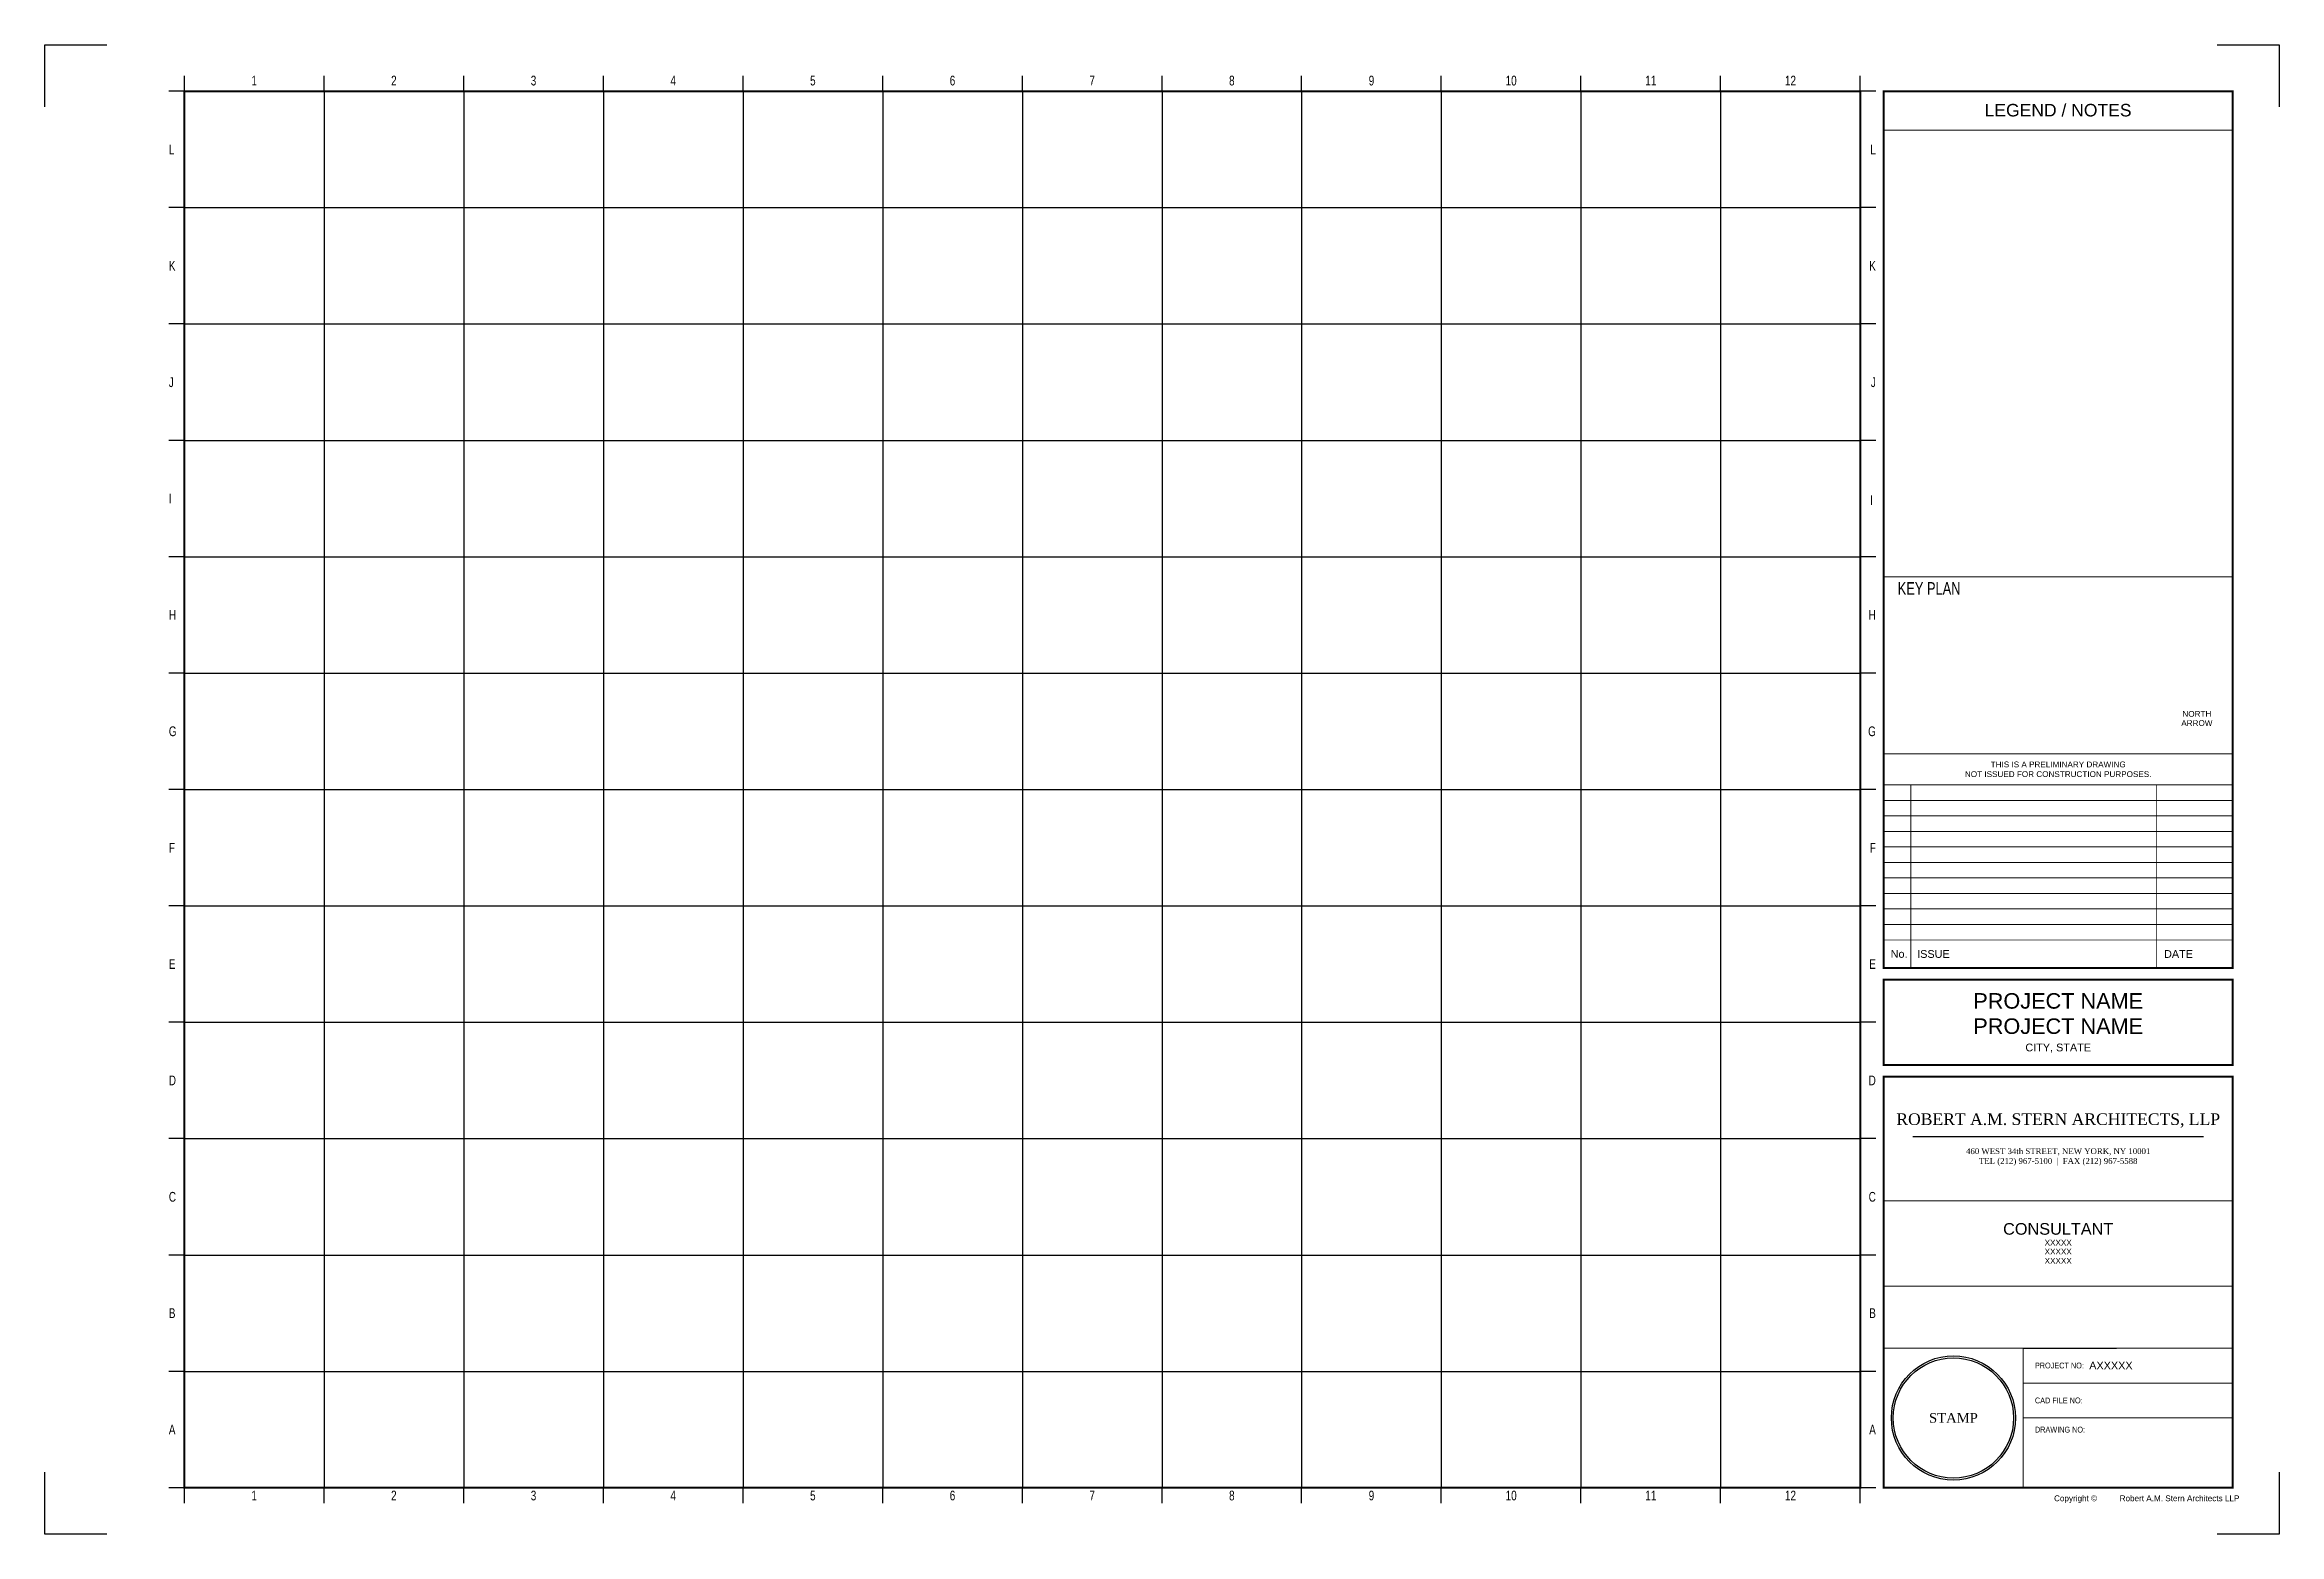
# Model space of a CAD drawing. Header units: inches. Extents: x 0 to 36, y 0 to 24.
import ezdxf
from ezdxf.enums import TextEntityAlignment as Align

# ---------------------------------------------------------------- set-up
doc = ezdxf.new("R2010")
doc.units = ezdxf.units.IN
doc.header["$LTSCALE"] = 48
doc.header["$MEASUREMENT"] = 0
doc.header["$PDMODE"] = 3
doc.layers.add('A-ANNO-NPLT', color=8, linetype='Continuous', plot=False)
doc.layers.add('A-ANNO-NPLT-GRID', color=8, linetype='Continuous', plot=False)
doc.layers.add('A-ANNO-TTLB', color=3, linetype='Continuous')
doc.layers.add('A-ANNO-TTLB-NFC', color=3, linetype='Continuous')
doc.styles.add('Sans', font='swissl.ttf')
doc.styles.add('SansAttr', font='swisscl.ttf')
doc.styles.add('Serif', font='times.ttf')

msp = doc.modelspace()

# ---------------------------------------------------------------- linework, layer by layer
at = {"layer": 'A-ANNO-NPLT', "flags": 128}
for points in [[(0, 23), (0, 24), (1, 24)], [(35, 24), (36, 24), (36, 23)], [(1, 0), (0, 0), (0, 1)], [(36, 1), (36, 0), (35, 0)]]:
    msp.add_lwpolyline(points, dxfattribs=at)
at = {"layer": 'A-ANNO-NPLT'}
for radius in [1, 0.969]:
    msp.add_circle((30.75, 1.875), radius, dxfattribs=at)
at = {"layer": 'A-ANNO-NPLT-GRID'}
for p, q in [((4.5, 23.25), (4.5, 0.75)), ((6.75, 23.25), (6.75, 0.75)), ((9, 23.25), (9, 0.75)), ((11.25, 23.25), (11.25, 0.75)), ((13.5, 23.25), (13.5, 0.75)), ((15.75, 23.25), (15.75, 0.75)), ((18, 23.25), (18, 0.75)), ((20.25, 23.25), (20.25, 0.75)), ((22.5, 23.25), (22.5, 0.75)), ((24.75, 23.25), (24.75, 0.75)), ((27, 23.25), (27, 0.75)), ((2.25, 21.375), (29.25, 21.375)), ((2.25, 19.5), (29.25, 19.5)), ((2.25, 17.625), (29.25, 17.625)), ((2.25, 15.75), (29.25, 15.75)), ((2.25, 13.875), (29.25, 13.875)), ((2.25, 12), (29.25, 12)), ((2.25, 10.125), (29.25, 10.125)), ((2.25, 8.25), (29.25, 8.25)), ((2.25, 6.375), (29.25, 6.375)), ((2.25, 4.5), (29.25, 4.5)), ((2.25, 2.625), (29.25, 2.625))]:
    msp.add_line(p, q, dxfattribs=at)
at = {"layer": 'A-ANNO-TTLB'}
for p, q in [((30.095, 6.407), (34.78, 6.407)), ((31.875, 3), (33.375, 3))]:
    msp.add_line(p, q, dxfattribs=at)
at = {"layer": 'A-ANNO-TTLB', "const_width": 0.0312, "flags": 128}
for points in [[(29.25, 0.75), (2.25, 0.75), (2.25, 23.25), (29.25, 23.25)], [(29.625, 23.25), (35.25, 23.25), (35.25, 9.125), (29.625, 9.125)], [(29.625, 7.562), (35.25, 7.562), (35.25, 8.937), (29.625, 8.937)], [(35.25, 7.375), (29.625, 7.375), (29.625, 0.75), (35.25, 0.75)]]:
    msp.add_lwpolyline(points, close=True, dxfattribs=at)
at = {"layer": 'A-ANNO-TTLB', "const_width": 0.0156, "flags": 128}
for points in [[(29.625, 22.625), (35.25, 22.625)], [(29.625, 15.425), (35.25, 15.425)], [(29.625, 12.075), (35.25, 12.075)], [(30.063, 9.125), (30.063, 12.075)], [(34.019, 9.125), (34.019, 12.075)], [(29.625, 11.825), (35.25, 11.825)], [(29.625, 11.575), (35.25, 11.575)], [(29.625, 11.325), (35.25, 11.325)], [(29.625, 11.075), (35.25, 11.075)], [(29.625, 10.825), (35.25, 10.825)], [(29.625, 10.575), (35.25, 10.575)], [(29.625, 10.325), (35.25, 10.325)], [(29.625, 10.075), (35.25, 10.075)], [(29.625, 9.825), (35.25, 9.825)], [(29.625, 9.575), (35.25, 9.575)], [(29.625, 5.375), (35.25, 5.375)], [(29.625, 4), (35.25, 4)], [(29.625, 4), (35.25, 4)], [(29.625, 3), (35.25, 3)], [(31.875, 0.75), (31.875, 3)], [(31.875, 2.437), (35.25, 2.437)], [(31.875, 1.875), (35.25, 1.875)]]:
    msp.add_lwpolyline(points, dxfattribs=at)
at = {"layer": 'A-ANNO-TTLB-NFC', "const_width": 0.0156, "flags": 128}
msp.add_lwpolyline([(29.625, 12.575), (35.25, 12.575)], dxfattribs=at)
at = {"layer": 'DEFPOINTS'}
for p, q in [((2.25, 23.25), (2.25, 23.5)), ((4.5, 23.25), (4.5, 23.5)), ((6.75, 23.25), (6.75, 23.5)), ((9, 23.25), (9, 23.5)), ((11.25, 23.25), (11.25, 23.5)), ((13.5, 23.25), (13.5, 23.5)), ((15.75, 23.25), (15.75, 23.5)), ((18, 23.25), (18, 23.5)), ((20.25, 23.25), (20.25, 23.5)), ((22.5, 23.25), (22.5, 23.5)), ((24.75, 23.25), (24.75, 23.5)), ((27, 23.25), (27, 23.5)), ((29.25, 23.25), (29.25, 23.5)), ((2.25, 23.25), (2, 23.25)), ((29.5, 23.25), (29.25, 23.25)), ((2.25, 21.375), (2, 21.375)), ((29.5, 21.375), (29.25, 21.375)), ((2.25, 19.5), (2, 19.5)), ((29.5, 19.5), (29.25, 19.5)), ((2.25, 17.625), (2, 17.625)), ((29.5, 17.625), (29.25, 17.625)), ((2.25, 15.75), (2, 15.75)), ((29.5, 15.75), (29.25, 15.75)), ((2.25, 13.875), (2, 13.875)), ((29.5, 13.875), (29.25, 13.875)), ((2.25, 12), (2, 12)), ((29.5, 12), (29.25, 12)), ((2.25, 10.125), (2, 10.125)), ((29.5, 10.125), (29.25, 10.125)), ((2.25, 8.25), (2, 8.25)), ((29.5, 8.25), (29.25, 8.25)), ((2.25, 6.375), (2, 6.375)), ((29.5, 6.375), (29.25, 6.375)), ((2.25, 4.5), (2, 4.5)), ((29.5, 4.5), (29.25, 4.5)), ((2.25, 2.625), (2, 2.625)), ((29.5, 2.625), (29.25, 2.625)), ((2.25, 0.75), (2, 0.75)), ((2.25, 0.5), (2.25, 0.75)), ((4.5, 0.5), (4.5, 0.75)), ((6.75, 0.5), (6.75, 0.75)), ((9, 0.5), (9, 0.75)), ((11.25, 0.5), (11.25, 0.75)), ((13.5, 0.5), (13.5, 0.75)), ((15.75, 0.5), (15.75, 0.75)), ((18, 0.5), (18, 0.75)), ((20.25, 0.5), (20.25, 0.75)), ((22.5, 0.5), (22.5, 0.75)), ((24.75, 0.5), (24.75, 0.75)), ((27, 0.5), (27, 0.75)), ((29.25, 0.5), (29.25, 0.75)), ((29.5, 0.75), (29.25, 0.75))]:
    msp.add_line(p, q, dxfattribs=at)
msp.add_point((34.672, 13.153), dxfattribs=at)

# ---------------------------------------------------------------- texts
at = {"layer": 'A-ANNO-NPLT', "insert": (30.75, 1.875), "char_height": 0.1562, "width": 1.41114, "attachment_point": 5, "style": 'Serif'}
msp.add_mtext('STAMP', dxfattribs=at)
at = {"layer": 'A-ANNO-TTLB'}
for s, height, style, p in [('LEGEND / NOTES', 0.20187, 'Sans', (31.253, 22.844)), ('KEY PLAN', 0.2019, 'SansAttr', (29.852, 15.139))]:
    msp.add_text(s, height=height, dxfattribs=dict(at, style=style)).set_placement(p)
at = {"layer": 'A-ANNO-TTLB', "style": 'Sans'}
for s, p in [('No.', (29.875, 9.35)), ('ISSUE', (30.428, 9.35)), ('DATE', (34.376, 9.35))]:
    msp.add_text(s, height=0.125, dxfattribs=at).set_placement(p, align=Align.MIDDLE)
at = {"layer": 'A-ANNO-TTLB', "style": 'Serif'}
for s, height, p in [('ROBERT A.M. STERN ARCHITECTS, LLP', 0.1875, (32.438, 6.595)), ('460 WEST 34th STREET, NEW YORK, NY 10001', 0.09375, (32.438, 6.126)), ('TEL (212) 967-5100  |  FAX (212) 967-5588', 0.09375, (32.438, 5.968))]:
    msp.add_text(s, height=height, dxfattribs=at).set_placement(p, align=Align.CENTER)
at = {"layer": 'A-ANNO-TTLB', "char_height": 0.09375}
for s, insert, width, attachment_point, style in [('PROJECT NO:', (32.063, 2.719), 1.25257, 4, 'SansAttr'), ('CAD FILE NO:', (32.063, 2.156), 1.25257, 4, 'SansAttr'), ('DRAWING NO:', (32.063, 1.686), 1.25257, 4, 'SansAttr'), ('Copyright ©          Robert A.M. Stern Architects LLP', (32.371, 0.627), 4.02172, 1, 'Sans')]:
    msp.add_mtext(s, dxfattribs=dict(at, insert=insert, width=width, attachment_point=attachment_point, style=style))
at = {"layer": 'A-ANNO-TTLB-NFC', "insert": (32.438, 12.325), "char_height": 0.125, "attachment_point": 5, "style": 'Sans'}
msp.add_mtext_dynamic_manual_height_columns('{\\H0.75x;THIS IS A PRELIMINARY DRAWING\\PNOT ISSUED FOR CONSTRUCTION PURPOSES.}', width=3.24892, gutter_width=1.016, heights=[0], dxfattribs=at)
at = {"layer": 'DEFPOINTS', "style": 'SansAttr'}
for s, height, p in [('1', 0.156, (3.375, 23.5)), ('2', 0.156, (5.625, 23.5)), ('3', 0.156, (7.875, 23.5)), ('4', 0.156, (10.125, 23.5)), ('5', 0.156, (12.375, 23.5)), ('6', 0.156, (14.625, 23.5)), ('7', 0.156, (16.875, 23.5)), ('8', 0.156, (19.125, 23.5)), ('9', 0.156, (21.375, 23.5)), ('10', 0.1562, (23.625, 23.5)), ('11', 0.1562, (25.875, 23.5)), ('12', 0.1562, (28.125, 23.5))]:
    msp.add_text(s, height=height, dxfattribs=at).set_placement(p, align=Align.TOP_CENTER)
for s, p in [('L', (2, 22.312)), ('K', (2, 20.438)), ('J', (2, 18.562)), ('I', (2, 16.688)), ('H', (2, 14.812)), ('G', (2, 12.938)), ('F', (2, 11.062)), ('E', (2, 9.188)), ('D', (2, 7.313)), ('C', (2, 5.438)), ('B', (2, 3.563)), ('A', (2, 1.688))]:
    msp.add_text(s, height=0.156, dxfattribs=at).set_placement(p, align=Align.MIDDLE_LEFT)
for s, p in [('L', (29.5, 22.312)), ('K', (29.5, 20.438)), ('J', (29.5, 18.562)), ('I', (29.452, 16.66)), ('H', (29.5, 14.812)), ('G', (29.5, 12.938)), ('F', (29.5, 11.062)), ('E', (29.5, 9.188)), ('D', (29.5, 7.313)), ('C', (29.5, 5.438)), ('B', (29.5, 3.563)), ('A', (29.5, 1.688))]:
    msp.add_text(s, height=0.156, dxfattribs=at).set_placement(p, align=Align.MIDDLE_RIGHT)
at = {"layer": 'DEFPOINTS', "style": 'Sans'}
for s, height, p in [('ARROW', 0.0938, (34.672, 13.023)), ('NORTH', 0.0938, (34.672, 13.172)), ('PROJECT NAME', 0.25, (32.438, 8.469)), ('PROJECT NAME', 0.25, (32.438, 8.062)), ('CITY, STATE', 0.125, (32.438, 7.781)), ('CONSULTANT', 0.1875, (32.438, 4.827)), ('XXXXX', 0.0938, (32.438, 4.652)), ('XXXXX', 0.0938, (32.438, 4.509)), ('XXXXX', 0.0938, (32.438, 4.36))]:
    msp.add_text(s, height=height, dxfattribs=at).set_placement(p, align=Align.CENTER)
at = {"layer": 'DEFPOINTS', "style": 'SansAttr'}
for s, height, p in [('1', 0.156, (3.375, 0.5)), ('2', 0.156, (5.625, 0.5)), ('3', 0.156, (7.875, 0.5)), ('4', 0.156, (10.125, 0.5)), ('5', 0.156, (12.375, 0.5)), ('6', 0.156, (14.625, 0.5)), ('7', 0.156, (16.875, 0.5)), ('8', 0.156, (19.125, 0.5)), ('9', 0.156, (21.375, 0.5)), ('10', 0.1562, (23.625, 0.5)), ('11', 0.1562, (25.875, 0.5)), ('12', 0.1562, (28.125, 0.5))]:
    msp.add_text(s, height=height, dxfattribs=at).set_placement(p, align=Align.BOTTOM_CENTER)
at = {"layer": 'DEFPOINTS', "insert": (32.938, 2.719), "char_height": 0.125, "width": 1.875, "attachment_point": 4, "style": 'Sans'}
msp.add_mtext('AXXXXX', dxfattribs=at)

doc.saveas('drawing.dxf')
